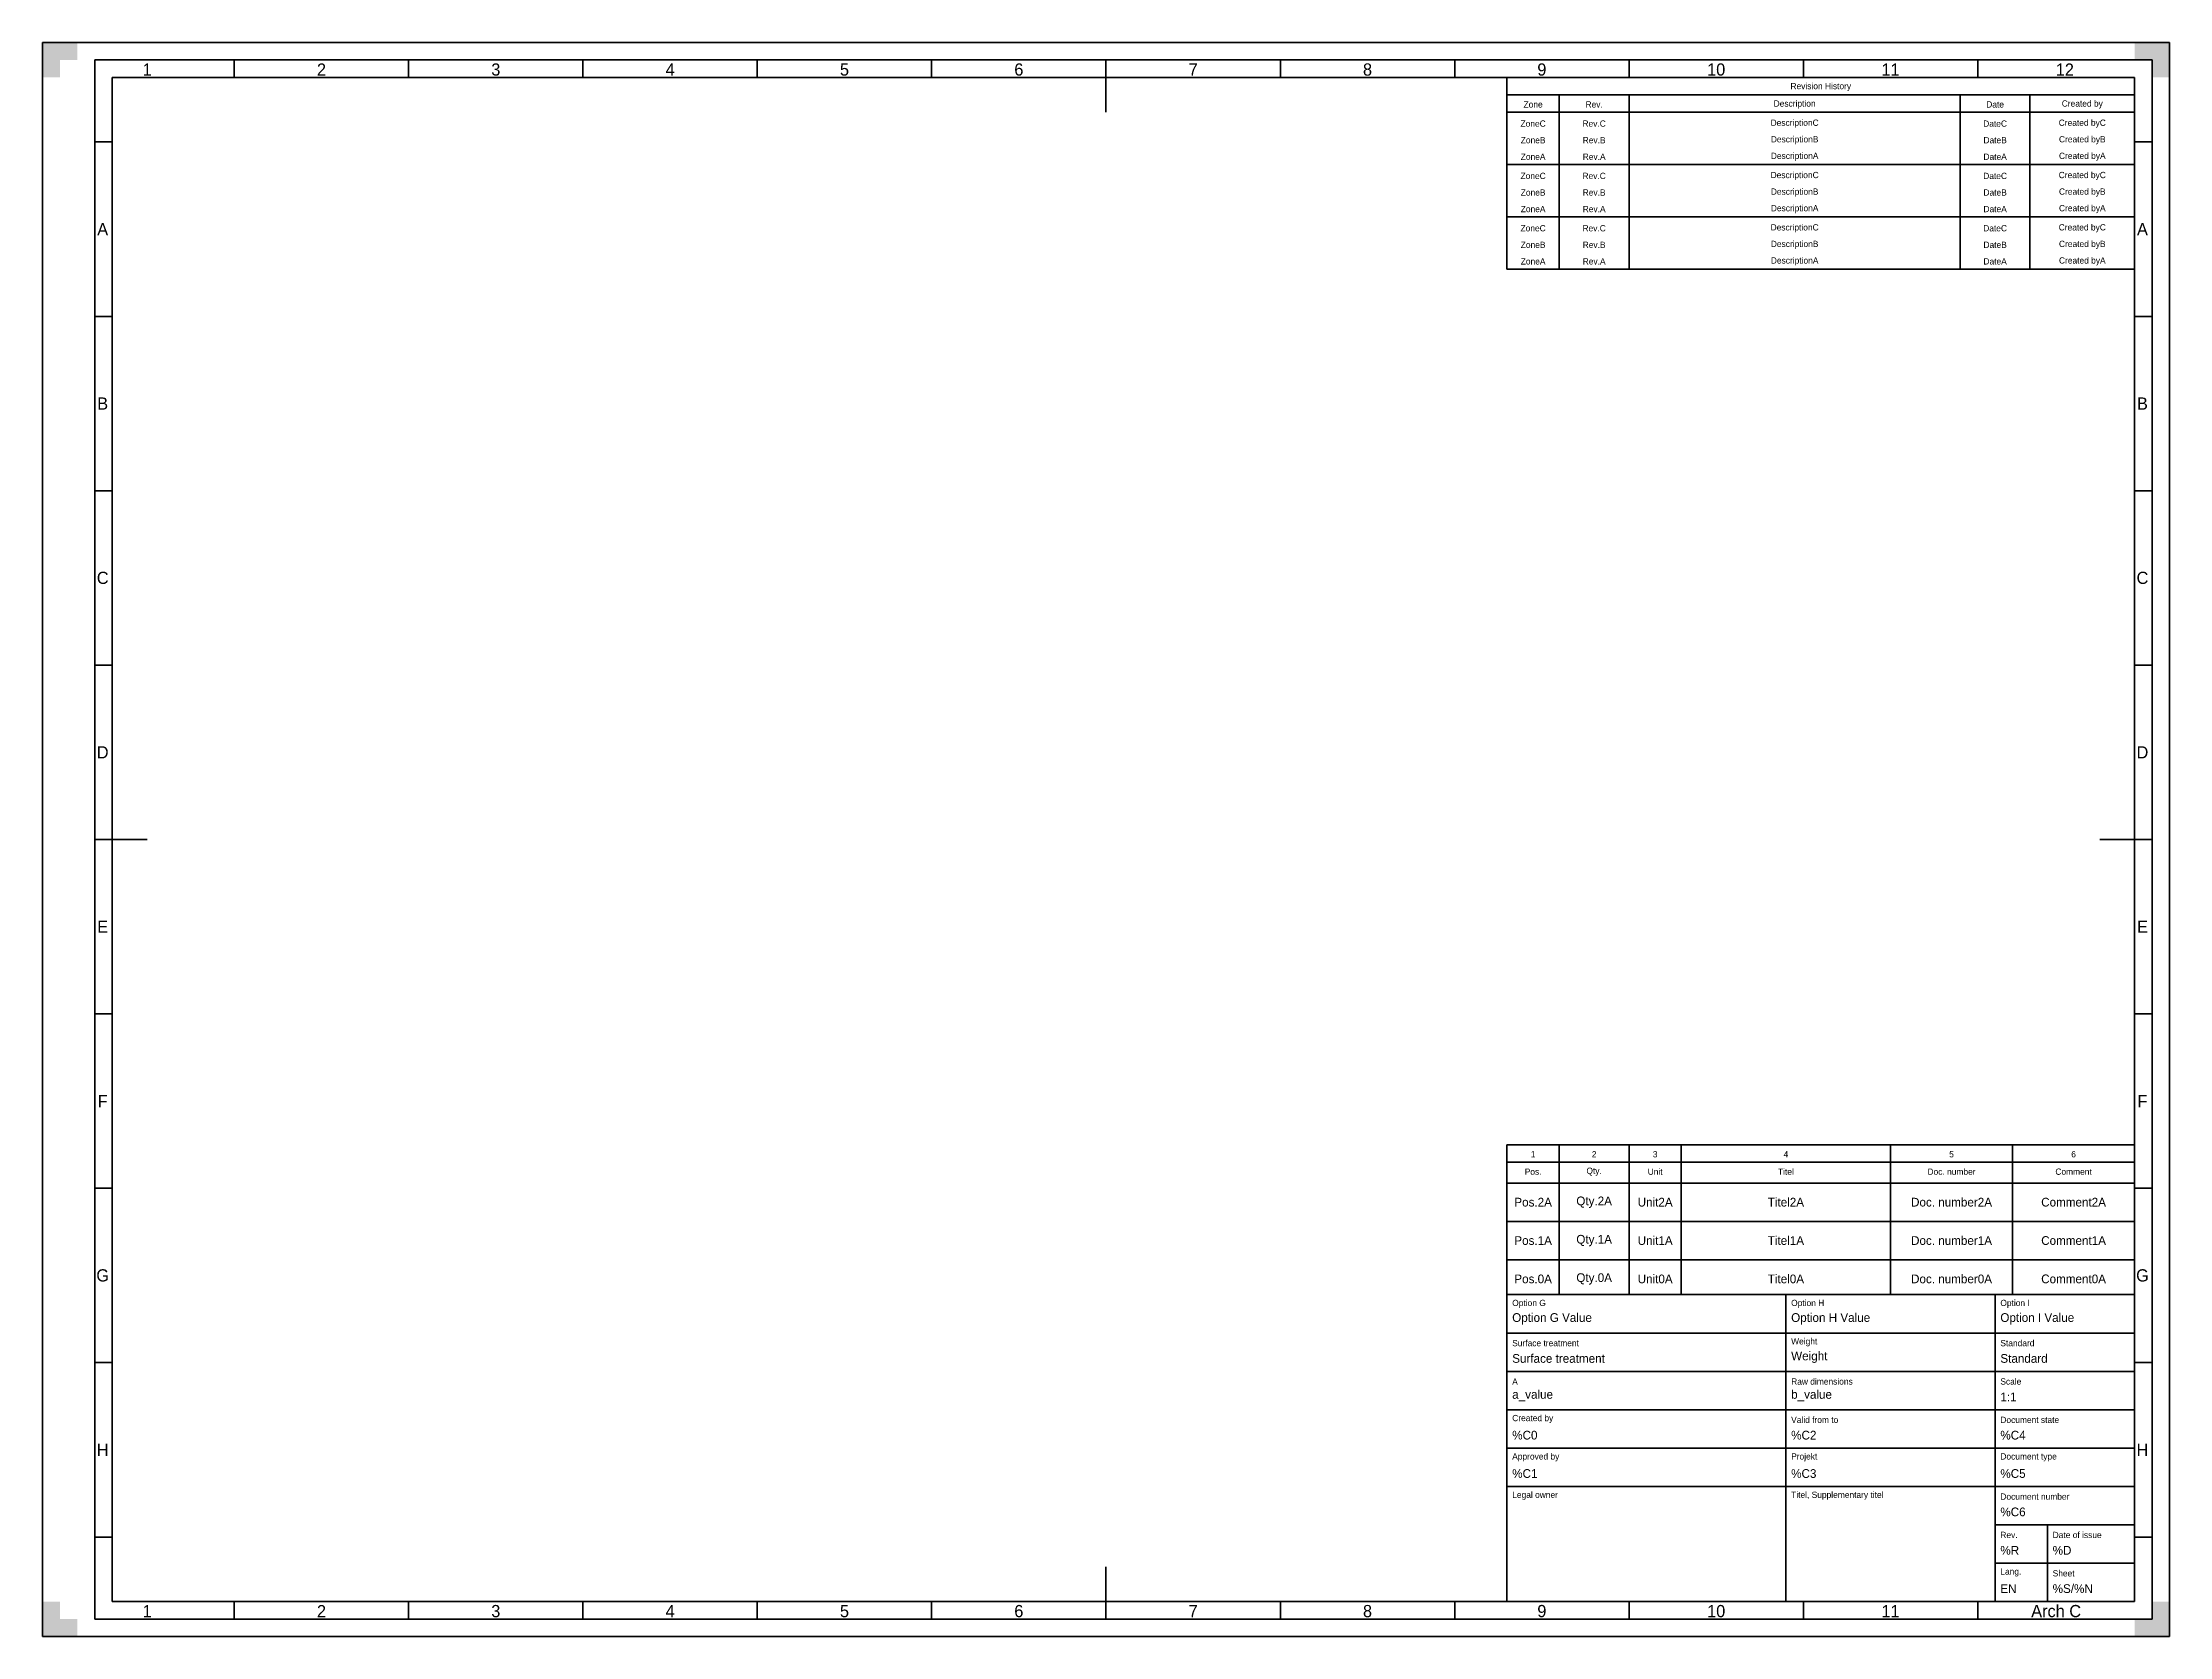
# Model space of a CAD drawing. Header units: millimetres. Extents: x 0 to 610, y 0 to 457.
import ezdxf

# ---------------------------------------------------------------- set-up
doc = ezdxf.new("R2010")
doc.units = ezdxf.units.MM

msp = doc.modelspace()

# ---------------------------------------------------------------- hatches: boundary and pattern name
for points in [[(0, 457), (10, 457), (10, 452), (5, 452), (5, 447), (0, 447), (0, 457)], [(610, 457), (600, 457), (600, 452), (605, 452), (605, 447), (610, 447), (610, 457)], [(0, 0), (10, 0), (10, 5), (5, 5), (5, 10), (0, 10), (0, 0)], [(610, 0), (600, 0), (600, 5), (605, 5), (605, 10), (610, 10), (610, 0)]]:
    msp.add_hatch(color=7).paths.add_polyline_path(points)

# ---------------------------------------------------------------- linework, layer by layer
at = {"color": 7, "lineweight": 35}
for p, q in [((0, 457), (0, 0)), ((610, 457), (0, 457)), ((15, 452), (15, 5)), ((605, 452), (15, 452)), ((55, 452), (55, 447)), ((105, 452), (105, 447)), ((155, 452), (155, 447)), ((205, 452), (205, 447)), ((255, 452), (255, 447)), ((355, 452), (355, 447)), ((405, 452), (405, 447)), ((455, 452), (455, 447)), ((505, 452), (505, 447)), ((555, 452), (555, 447)), ((605, 5), (605, 452)), ((610, 0), (610, 457)), ((420, 442), (600, 442)), ((435, 442), (435, 392)), ((455, 442), (455, 392)), ((550, 442), (550, 392)), ((570, 442), (570, 392)), ((420, 437), (600, 437)), ((15, 428.5), (20, 428.5)), ((605, 428.5), (600, 428.5)), ((420, 422), (600, 422)), ((420, 407), (600, 407)), ((15, 378.5), (20, 378.5)), ((605, 378.5), (600, 378.5)), ((15, 328.5), (20, 328.5)), ((605, 328.5), (600, 328.5)), ((15, 278.5), (20, 278.5)), ((605, 278.5), (600, 278.5)), ((15, 178.5), (20, 178.5)), ((605, 178.5), (600, 178.5)), ((435, 141), (435, 98)), ((455, 141), (455, 98)), ((470, 141), (470, 98)), ((530, 141), (530, 98)), ((565, 141), (565, 98)), ((420, 136), (600, 136)), ((15, 128.5), (20, 128.5)), ((605, 128.5), (600, 128.5)), ((420, 119), (600, 119)), ((420, 108), (600, 108)), ((500, 10), (500, 98)), ((560, 10), (560, 98)), ((600, 87), (420, 87)), ((15, 78.5), (20, 78.5)), ((600, 76), (420, 76)), ((605, 78.5), (600, 78.5)), ((600, 65), (420, 65)), ((600, 54), (420, 54)), ((600, 43), (420, 43)), ((600, 32), (560, 32)), ((575, 10), (575, 32)), ((15, 28.5), (20, 28.5)), ((605, 28.5), (600, 28.5)), ((600, 21), (560, 21)), ((55, 5), (55, 10)), ((105, 5), (105, 10)), ((155, 5), (155, 10)), ((205, 5), (205, 10)), ((255, 5), (255, 10)), ((355, 5), (355, 10)), ((405, 5), (405, 10)), ((455, 5), (455, 10)), ((505, 5), (505, 10)), ((555, 5), (555, 10)), ((0, 0), (610, 0)), ((15, 5), (605, 5))]:
    msp.add_line(p, q, dxfattribs=at)
at = {"color": 7, "lineweight": 70}
for p, q in [((305, 452), (305, 437)), ((20, 447), (20, 10)), ((600, 447), (20, 447)), ((420, 447), (420, 392)), ((600, 447), (420, 447)), ((600, 10), (600, 447)), ((600, 392), (600, 447)), ((420, 437), (600, 437)), ((420, 392), (600, 392)), ((15, 228.5), (30, 228.5)), ((605, 228.5), (590, 228.5)), ((420, 141), (420, 98)), ((600, 141), (420, 141)), ((600, 98), (600, 141)), ((420, 130), (600, 130)), ((420, 98), (420, 10)), ((600, 98), (420, 98)), ((420, 98), (600, 98)), ((600, 10), (600, 98)), ((305, 5), (305, 20)), ((20, 10), (600, 10)), ((420, 10), (600, 10))]:
    msp.add_line(p, q, dxfattribs=at)

# ---------------------------------------------------------------- texts
at = {"color": 7, "lineweight": 35}
for s, insert, char_height, attachment_point in [('1', (30, 449.25), 3.5, 5), ('2', (80, 449.25), 3.5, 5), ('3', (130, 449.25), 3.5, 5), ('4', (180, 449.25), 3.5, 5), ('5', (230, 449.25), 3.5, 5), ('6', (280, 449.25), 3.5, 5), ('7', (330, 449.25), 3.5, 5), ('8', (380, 449.25), 3.5, 5), ('9', (430, 449.25), 3.5, 5), ('10', (480, 449.25), 3.5, 5), ('Revision History', (510, 444.25), 1.8, 5), ('11', (530, 449.25), 3.5, 5), ('12', (580, 449.25), 3.5, 5), ('Zone', (427.5, 439.25), 1.8, 5), ('Rev.', (445, 439.25), 1.8, 5), ('Description', (502.5, 439.25), 1.8, 5), ('Date', (560, 439.25), 1.8, 5), ('Created by', (585, 439.25), 1.8, 5), ('ZoneC', (427.5, 433.75), 1.8, 5), ('Rev.C', (445, 433.75), 1.8, 5), ('DescriptionC', (502.5, 433.75), 1.8, 5), ('DateC', (560, 433.75), 1.8, 5), ('Created byC', (585, 433.75), 1.8, 5), ('ZoneB', (427.5, 429), 1.8, 5), ('Rev.B', (445, 429), 1.8, 5), ('DescriptionB', (502.5, 429), 1.8, 5), ('DateB', (560, 429), 1.8, 5), ('Created byB', (585, 429), 1.8, 5), ('ZoneA', (427.5, 424.25), 1.8, 5), ('Rev.A', (445, 424.25), 1.8, 5), ('DescriptionA', (502.5, 424.25), 1.8, 5), ('DateA', (560, 424.25), 1.8, 5), ('Created byA', (585, 424.25), 1.8, 5), ('ZoneC', (427.5, 418.75), 1.8, 5), ('ZoneB', (427.5, 414), 1.8, 5), ('Rev.C', (445, 418.75), 1.8, 5), ('Rev.B', (445, 414), 1.8, 5), ('DescriptionC', (502.5, 418.75), 1.8, 5), ('DescriptionB', (502.5, 414), 1.8, 5), ('DateC', (560, 418.75), 1.8, 5), ('DateB', (560, 414), 1.8, 5), ('Created byC', (585, 418.75), 1.8, 5), ('Created byB', (585, 414), 1.8, 5), ('ZoneA', (427.5, 409.25), 1.8, 5), ('Rev.A', (445, 409.25), 1.8, 5), ('DescriptionA', (502.5, 409.25), 1.8, 5), ('DateA', (560, 409.25), 1.8, 5), ('Created byA', (585, 409.25), 1.8, 5), ('A', (17.25, 403.5), 3.5, 5), ('ZoneC', (427.5, 403.75), 1.8, 5), ('Rev.C', (445, 403.75), 1.8, 5), ('DescriptionC', (502.5, 403.75), 1.8, 5), ('DateC', (560, 403.75), 1.8, 5), ('Created byC', (585, 403.75), 1.8, 5), ('A', (602.25, 403.5), 3.5, 5), ('ZoneB', (427.5, 399), 1.8, 5), ('Rev.B', (445, 399), 1.8, 5), ('DescriptionB', (502.5, 399), 1.8, 5), ('DateB', (560, 399), 1.8, 5), ('Created byB', (585, 399), 1.8, 5), ('ZoneA', (427.5, 394.25), 1.8, 5), ('Rev.A', (445, 394.25), 1.8, 5), ('DescriptionA', (502.5, 394.25), 1.8, 5), ('DateA', (560, 394.25), 1.8, 5), ('Created byA', (585, 394.25), 1.8, 5), ('B', (17.25, 353.5), 3.5, 5), ('B', (602.25, 353.5), 3.5, 5), ('C', (17.25, 303.5), 3.5, 5), ('C', (602.25, 303.5), 3.5, 5), ('D', (17.25, 253.5), 3.5, 5), ('D', (602.25, 253.5), 3.5, 5), ('E', (17.25, 203.5), 3.5, 5), ('E', (602.25, 203.5), 3.5, 5), ('F', (17.25, 153.5), 3.5, 5), ('F', (602.25, 153.5), 3.5, 5), ('1', (427.5, 138.25), 1.8, 5), ('Qty.', (445, 133.25), 1.8, 5), ('2', (445, 138.25), 1.8, 5), ('Unit', (462.5, 133.25), 1.8, 5), ('3', (462.5, 138.25), 1.8, 5), ('Titel', (500, 133.25), 1.8, 5), ('4', (500, 138.25), 1.8, 5), ('Doc. number', (547.5, 133.25), 1.8, 5), ('5', (547.5, 138.25), 1.8, 5), ('6', (582.5, 138.25), 1.8, 5), ('Pos.', (427.5, 133.25), 1.8, 5), ('Comment', (582.5, 133.25), 1.8, 5), ('Pos.2A', (427.5, 124.5), 2.5, 5), ('Qty.2A', (445, 124.5), 2.5, 5), ('Unit2A', (462.5, 124.5), 2.5, 5), ('Titel2A', (500, 124.5), 2.5, 5), ('Doc. number2A', (547.5, 124.5), 2.5, 5), ('Comment2A', (582.5, 124.5), 2.5, 5), ('Pos.1A', (427.5, 113.5), 2.5, 5), ('Qty.1A', (445, 113.5), 2.5, 5), ('Unit1A', (462.5, 113.5), 2.5, 5), ('Titel1A', (500, 113.5), 2.5, 5), ('Doc. number1A', (547.5, 113.5), 2.5, 5), ('Comment1A', (582.5, 113.5), 2.5, 5), ('G', (17.25, 103.5), 3.5, 5), ('Pos.0A', (427.5, 102.5), 2.5, 5), ('Qty.0A', (445, 102.5), 2.5, 5), ('Unit0A', (462.5, 102.5), 2.5, 5), ('Titel0A', (500, 102.5), 2.5, 5), ('Doc. number0A', (547.5, 102.5), 2.5, 5), ('Comment0A', (582.5, 102.5), 2.5, 5), ('G', (602.25, 103.5), 3.5, 5), ('Option G', (421.5, 94.18), 1.8, 7), ('Option G Value', (421.5, 89.43), 2.5, 7), ('Option H', (501.5, 94.18), 1.8, 7), ('Option H Value', (501.5, 89.43), 2.5, 7), ('Option I', (561.5, 94.18), 1.8, 7), ('Option I Value', (561.5, 89.43), 2.5, 7), ('Weight', (501.5, 83.18), 1.8, 7), ('Surface treatment', (421.5, 83.18), 1.8, 7), ('Surface treatment', (421.5, 78.43), 2.5, 7), ('Weight', (501.5, 78.43), 2.5, 7), ('Standard', (561.5, 83.18), 1.8, 7), ('Standard', (561.5, 78.43), 2.5, 7), ('A', (421.5, 72.18), 1.8, 7), ('Raw dimensions', (501.5, 72.18), 1.8, 7), ('Scale', (561.5, 72.18), 1.8, 7), ('a_value', (421.5, 67.43), 2.5, 7), ('b_value', (501.5, 67.43), 2.5, 7), ('1:1', (561.5, 67.43), 2.5, 7), ('Created by', (421.5, 61.18), 1.8, 7), ('Valid from to', (501.5, 61.18), 1.8, 7), ('Document state', (561.5, 61.18), 1.8, 7), ('H', (17.25, 53.5), 3.5, 5), ('%C0', (421.5, 56.43), 2.5, 7), ('%C2', (501.5, 56.43), 2.5, 7), ('%C4', (561.5, 56.43), 2.5, 7), ('H', (602.25, 53.5), 3.5, 5), ('Approved by', (421.5, 50.18), 1.8, 7), ('Projekt', (501.5, 50.18), 1.8, 7), ('Document type', (561.5, 50.18), 1.8, 7), ('%C1', (421.5, 45.43), 2.5, 7), ('%C3', (501.5, 45.43), 2.5, 7), ('%C5', (561.5, 45.43), 2.5, 7), ('Legal owner', (421.5, 39.18), 1.8, 7), ('Titel, Supplementary titel', (501.5, 39.18), 1.8, 7), ('%C6', (561.5, 34.43), 2.5, 7), ('Document number', (561.5, 39.18), 1.8, 7), ('%R', (561.5, 23.43), 2.5, 7), ('Rev.', (561.5, 28.18), 1.8, 7), ('%D', (576.5, 23.43), 2.5, 7), ('Date of issue', (576.5, 28.18), 1.8, 7), ('Lang.', (561.5, 17.18), 1.8, 7), ('Sheet', (576.5, 17.18), 1.8, 7), ('EN', (561.5, 12.43), 2.5, 7), ('%S/%N', (576.5, 12.43), 2.5, 7), ('1', (30, 7.25), 3.5, 5), ('2', (80, 7.25), 3.5, 5), ('3', (130, 7.25), 3.5, 5), ('4', (180, 7.25), 3.5, 5), ('5', (230, 7.25), 3.5, 5), ('6', (280, 7.25), 3.5, 5), ('7', (330, 7.25), 3.5, 5), ('8', (380, 7.25), 3.5, 5), ('9', (430, 7.25), 3.5, 5), ('10', (480, 7.25), 3.5, 5), ('11', (530, 7.25), 3.5, 5), ('Arch C', (577.5, 7.25), 3.5, 5)]:
    msp.add_mtext(s, dxfattribs=dict(at, insert=insert, char_height=char_height, attachment_point=attachment_point))

doc.saveas('drawing.dxf')
